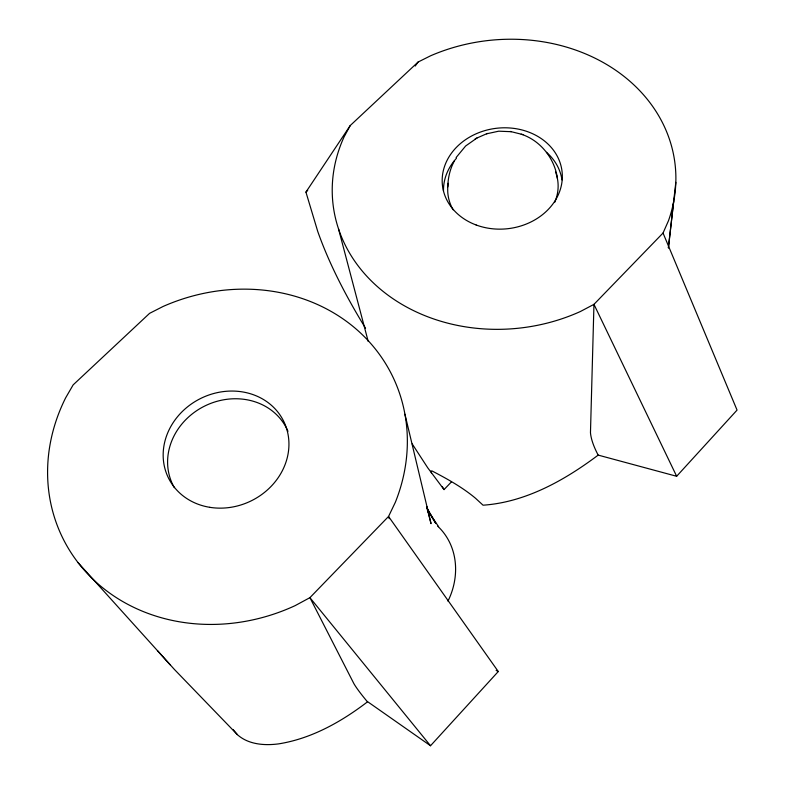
<?xml version="1.0" encoding="UTF-8"?>
<svg xmlns="http://www.w3.org/2000/svg" width="785" height="785" viewBox="0 0 785 785"><rect width="100%" height="100%" fill="white"/><g stroke="black" fill="none" stroke-linecap="round" stroke-linejoin="round"><path stroke-width="1.18" d="M668.369 247.923L675.826 182.326M668.428 247.805L673.687 201.598M663.04 233.027L593.96 304.354L590.467 432.663A110.057 35.56 41.4 0 0 597.797 454.387L598.19 455.104L676.641 476.279L737.056 410.094L663.04 233.027L668.496 220.683A172.19 144.646 -6.7 0 0 616.294 70.67A172.19 144.646 -6.7 0 0 430.602 55.784L418.062 62.054L350.257 125.521L305.934 192.109L317.719 231.369A551.492 187.811 41 0 0 365.545 328.218M447.96 601.133C460.245 576.426 458.303 545.722 437.834 526.284M454.515 160.689C449.216 170.198 447.401 181.011 447.744 191.795A55.323 46.58 -6.7 0 0 453.141 209.801M350.257 125.521L344.085 136.884A172.19 144.646 -6.7 0 0 387.918 295.121A172.19 144.646 -6.7 0 0 580.4 311.508L593.96 304.354L676.65 476.24M415.216 66.038L418.062 62.054M456.095 157.559L465.652 145.981L477.035 137.974M430.523 745.75L309.918 597.66L353.996 683.833A116.465 11.49 43.6 0 0 366.938 701.211L430.523 745.75L498.279 671.528L388.546 516.471L395.346 502.292A183.68 163.486 -26.3 0 0 354.791 327.894A183.68 163.486 -26.3 0 0 163.182 306.425L149.582 313.343L73.152 384.885L65.646 397.838A183.68 163.486 -26.3 0 0 96.113 582.156A183.68 163.486 -26.3 0 0 295.091 605.657L309.918 597.66L388.546 516.471L389.223 518.669M412.194 443.908L427.737 467.801L444.035 489.595L451.453 481.882M305.934 192.109L307.71 190.431M598.19 455.104C564.641 480.263 525.695 502.263 483.05 505.197L475.416 498.171C462.267 487.2 447.038 478.772 431.986 470.941L430.896 471.049L431.534 473.178M367.478 701.849C341.328 721.837 311.429 738.695 278.528 743.886A146.952 68.599 -42.9 0 1 237.364 734.632L174.486 669.536L78.098 562.659M486.484 133.833L498.75 131.183L511.29 131.694M475.19 138.798L487.426 133.411M521.191 134.176C540.463 140.436 554.789 158.609 557.448 178.607M510.26 131.438L523.173 134.667M496.14 670.37L498.279 671.558M157.442 650.618L170.109 664.738M237.364 734.642L233.135 729.569M438.57 526.657L428.365 511.408L435.871 523.556L426.863 507.718M442.308 486.69L444.035 489.595M427.315 509.779L429.552 515.127L426.677 506.57M338.541 228.965L368.224 341.495M426.697 506.737L431.034 523.644L404.932 414.235M174.349 487.681A63.506 56.608 -26.3 0 1 204.64 406.071A63.506 56.608 -26.3 0 1 287.967 431.308M443.496 190.961A59.581 50.161 -6.7 0 1 456.419 158.305M546.497 152.31A59.581 50.161 -6.7 0 1 561.972 179.902M555.515 171.915A55.323 46.58 -6.7 0 1 554.632 202.501M447.803 186.928A55.323 46.58 -6.7 0 1 448.235 183.268M209.772 507.316A64.213 57.089 -26.2 0 0 286.8 429.258A64.213 57.089 -26.2 0 0 181.59 412.223A64.213 57.089 -26.2 0 0 209.772 507.316M476.152 224.991A60.2 50.525 -6.8 0 0 562.168 172.641A60.2 50.525 -6.8 0 0 468.429 137.807A60.2 50.525 -6.8 0 0 476.152 224.991"/></g></svg>
